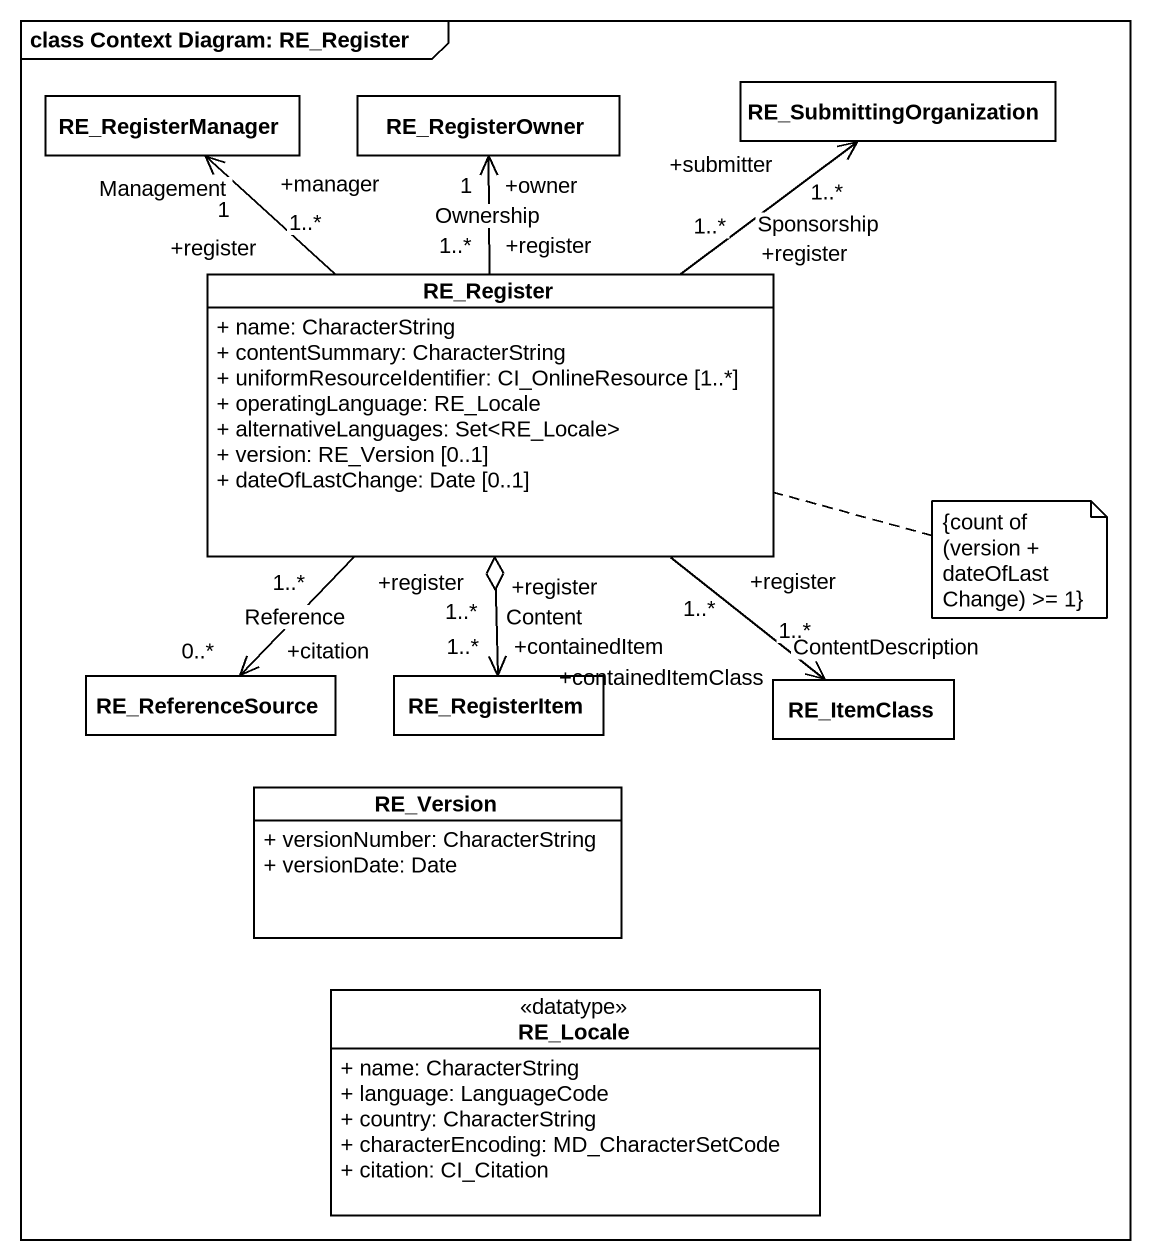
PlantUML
@startuml
mainframe class Context Diagram: RE_Register
hide circle
hide empty members
skinparam classAttributeIconSize 0
class RE_RegisterManager
class RE_RegisterOwner
class RE_SubmittingOrganization
class RE_Register {
  + name: CharacterString
  + contentSummary: CharacterString
  + uniformResourceIdentifier: CI_OnlineResource [1..*]
  + operatingLanguage: RE_Locale
  + alternativeLanguages: Set<RE_Locale>
  + version: RE_Version [0..1]
  + dateOfLastChange: Date [0..1]
}
class RE_ReferenceSource
class RE_RegisterItem
class RE_ItemClass
class RE_Version {
  + versionNumber: CharacterString
  + versionDate: Date
}
class RE_Locale <<datatype>> {
  + name: CharacterString
  + language: LanguageCode
  + country: CharacterString
  + characterEncoding: MD_CharacterSetCode
  + citation: CI_Citation
}
RE_Register "+register\n1..*" -up-> "+manager\n1" RE_RegisterManager : Management
RE_Register "+register\n1..*" -up-> "+owner\n1" RE_RegisterOwner : Ownership
RE_Register "+register\n1..*" -up-> "+submitter\n1..*" RE_SubmittingOrganization : Sponsorship
RE_Register "+register\n1..*" --> "+citation\n0..*" RE_ReferenceSource : Reference
RE_Register "+register\n1..*" o--> "+containedItem\n1..*" RE_RegisterItem : Content
RE_Register "+register\n1..*" --> "+containedItemClass\n1..*" RE_ItemClass : ContentDescription
note right of RE_Register : {count of (version + dateOfLastChange) >= 1}
@enduml
